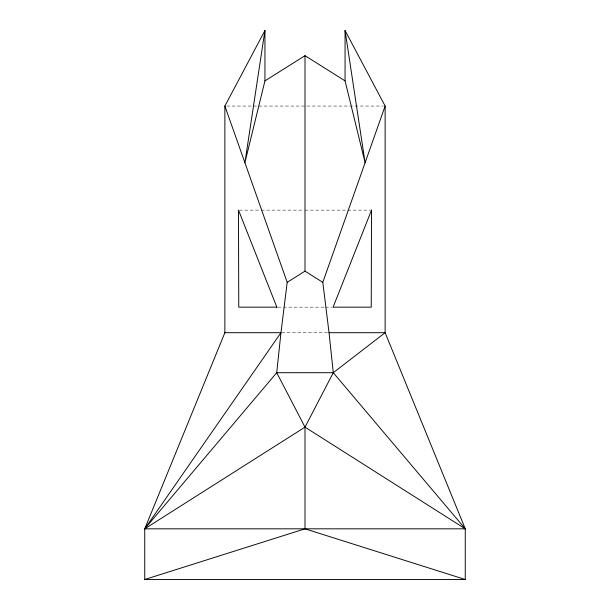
<?xml version="1.0" encoding="UTF-8"?>
<svg xmlns="http://www.w3.org/2000/svg" width="610" height="610" viewBox="0 0 610 610"><rect width="100%" height="100%" fill="white"/><g stroke="black" fill="none" stroke-linecap="round" stroke-linejoin="round"><path stroke-width="0.46" stroke-dasharray="3.05 2.29" d="M226.767 106.049L383.233 106.049M239.433 210.13L260.34 210.13M261.293 210.13L304.047 210.13M305 210.13L346.808 210.13M347.761 210.13L370.567 210.13M277.802 307.158L282.605 307.158M283.429 307.158L324.695 307.158M325.488 307.158L332.198 307.158M281.767 332.702L328.233 332.702"/><path stroke-width="0.91" d="M264.938 30.5L244.9 162.71L264.938 80.871L264.938 30.5L224.869 106.049L287.196 282.338L280.958 332.702L276.719 372.702L305 427.137L305 528.824L465.262 579.5L465.262 528.824L385.131 332.702L385.131 106.049L345.062 30.5L345.062 80.871L365.1 162.71L345.062 30.5M465.262 579.5L144.738 579.5L144.738 528.824L305 427.137L333.281 372.702L329.042 332.702L322.804 282.338L385.131 106.049M224.869 332.702L144.738 528.824L465.262 528.824L333.281 372.702L276.719 372.702L144.738 528.824L280.958 332.702L224.869 332.702L224.869 106.049M333.281 372.702L385.131 332.702L329.042 332.702M264.938 80.871L305 55.685L345.062 80.871M287.196 282.338L305 271.145L305 55.685M144.738 579.5L305 528.824M305 271.145L322.804 282.338M305 427.137L465.262 528.824M371.513 210.13L371.238 307.158L333.113 307.158L371.513 210.13M276.887 307.158L238.762 307.158L238.487 210.13L276.864 307.158"/></g></svg>
